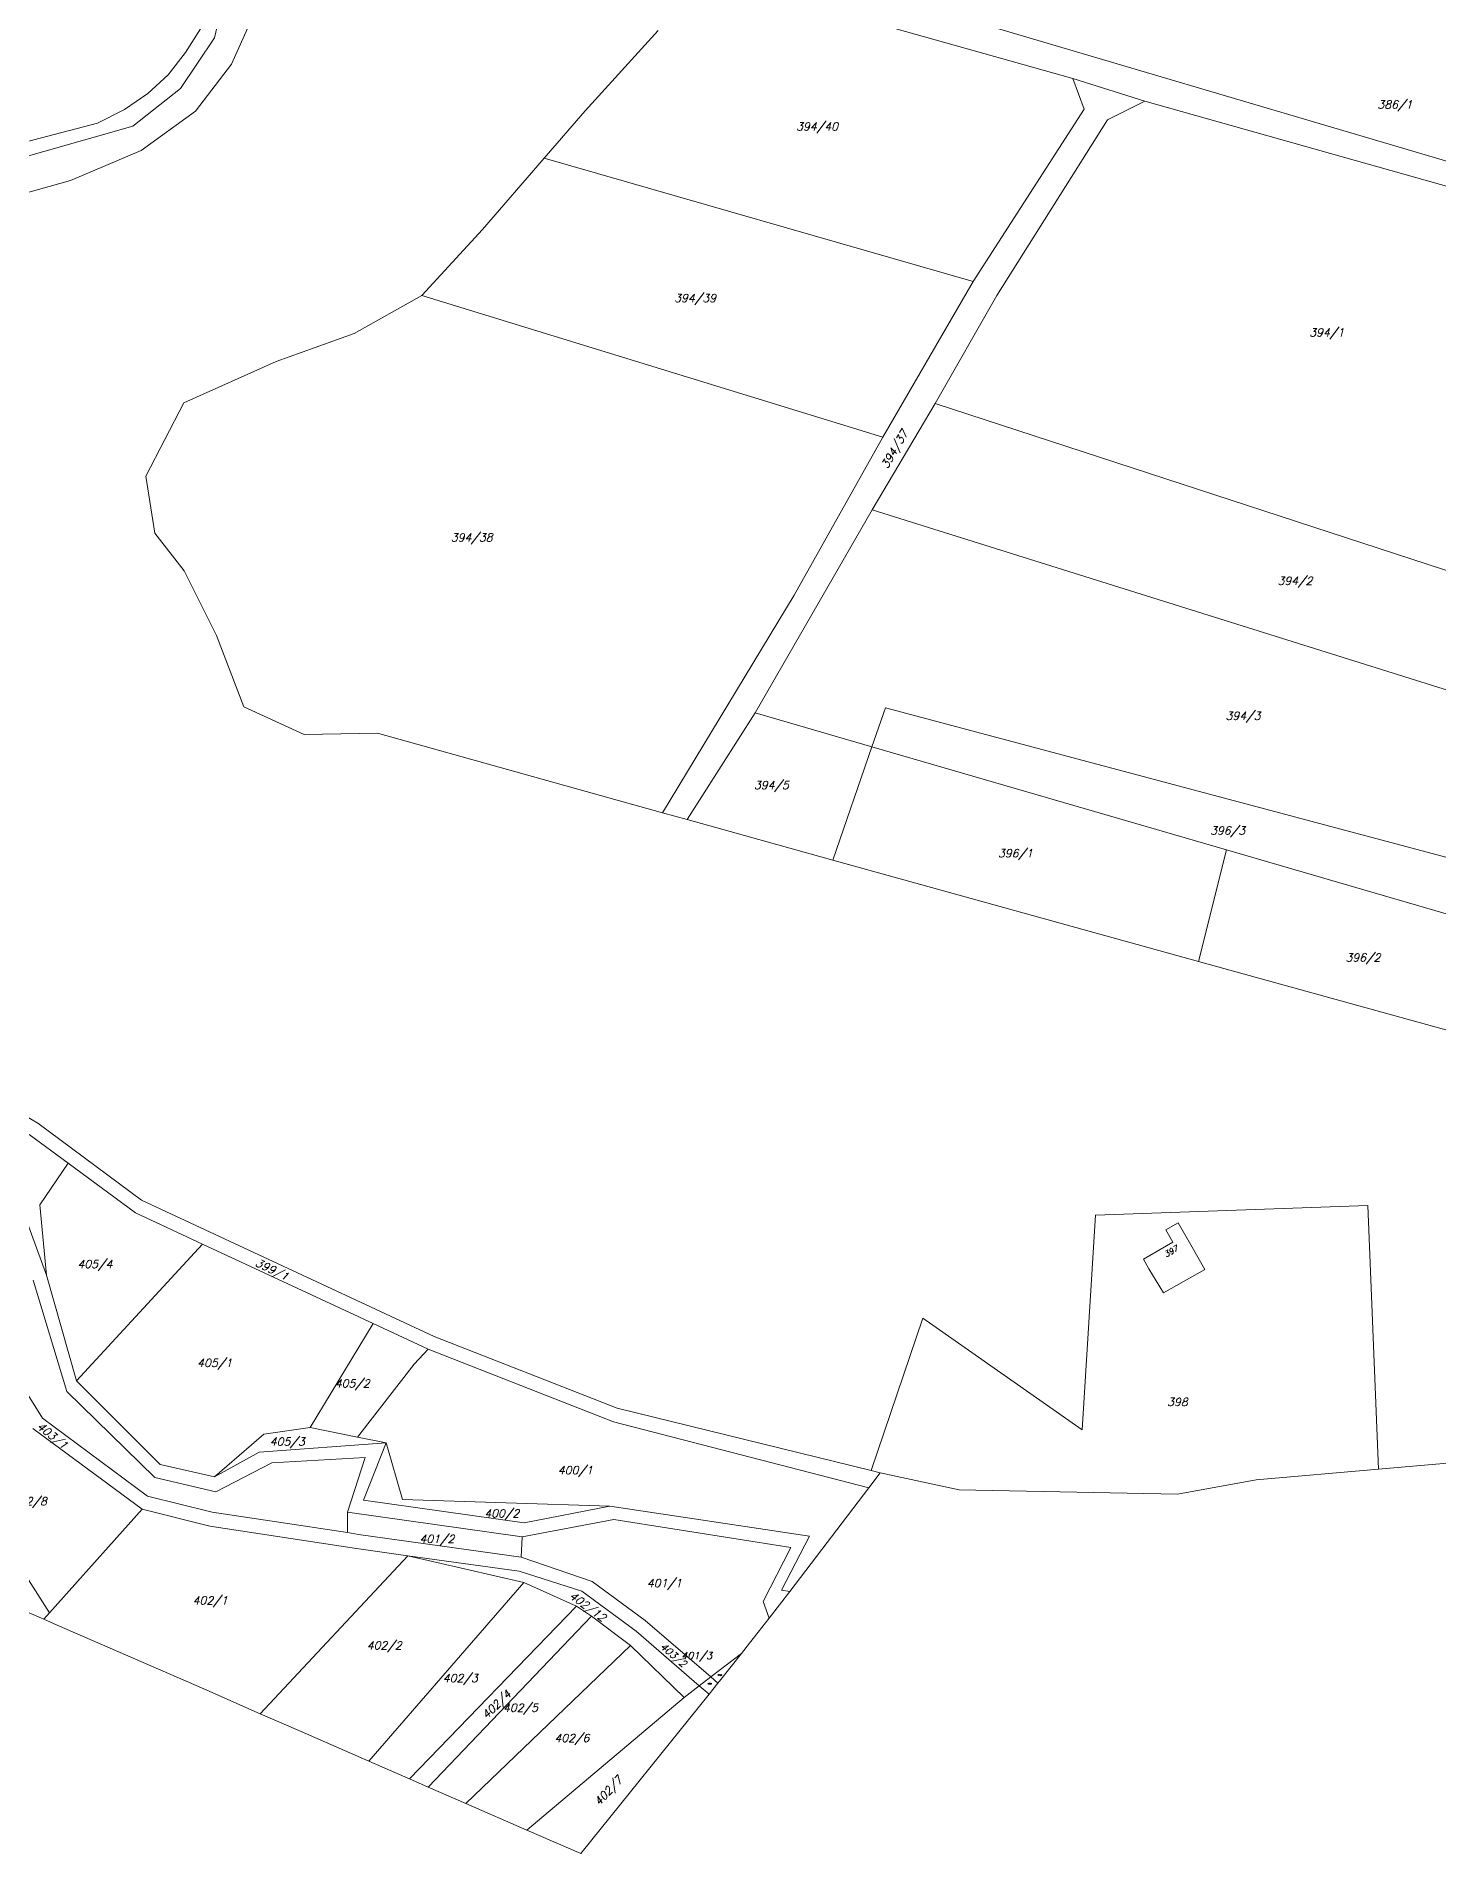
# Model space of a CAD drawing. Header units: millimetres. Extents: x -626414 to -622734, y -1174816 to -1171998.
# Drawn here: x -624888.7 to -624590.7, y -1174487.4 to -1174101.3 of the extents above; entities that cross this region are included whole.
import ezdxf
from ezdxf.enums import TextEntityAlignment as Align

# ---------------------------------------------------------------- set-up
doc = ezdxf.new("R2010")
doc.units = ezdxf.units.MM
doc.layers.add('Dobrinsko_hranice parcel', color=7, linetype='Continuous', lineweight=0)
doc.layers.add('Dobrinsko_parcelní čísla', color=7, linetype='Continuous', lineweight=0)
doc.styles.add('Style-ITALICS', font='ITALICS.shx')

msp = doc.modelspace()

# ---------------------------------------------------------------- linework, layer by layer
at = {"layer": 'Dobrinsko_hranice parcel', "color": 7, "linetype": 'Continuous', "lineweight": 13}
for p, q in [((-624850.81, -1174101.56), (-624840.68, -1174058.57)), ((-624478.92, -1174160.39), (-624747.59, -1174080.89)), ((-624752.2, -1174086.67), (-624668.47, -1174110.21)), ((-624841.95, -1174095.5), (-624847.21, -1174107.18)), ((-624858.01, -1174112.38), (-624850.81, -1174101.56)), ((-624853.77, -1174099.68), (-624856.96, -1174104.73)), ((-624756.56, -1174100.01), (-624772.02, -1174117.08)), ((-624856.96, -1174104.73), (-624860.68, -1174109.48)), ((-624860.68, -1174109.48), (-624864.95, -1174113.41)), ((-624847.21, -1174107.18), (-624854.84, -1174117.19)), ((-624864.95, -1174113.41), (-624869.91, -1174116.82)), ((-624868.12, -1174120.35), (-624858.01, -1174112.38)), ((-624668.47, -1174110.21), (-624666.01, -1174116.74)), ((-624668.47, -1174110.21), (-624653.13, -1174115.03)), ((-624869.91, -1174116.82), (-624875.67, -1174119.74)), ((-624854.84, -1174117.19), (-624866.38, -1174125.51)), ((-624772.02, -1174117.08), (-624780.74, -1174127.15)), ((-624666.01, -1174116.74), (-624689.62, -1174153.35)), ((-624661.11, -1174119.01), (-624653.13, -1174115.03)), ((-624653.13, -1174115.03), (-624554.21, -1174143)), ((-624926.99, -1174137.08), (-624868.12, -1174120.35)), ((-624875.67, -1174119.74), (-624898.77, -1174125.74)), ((-624684.56, -1174156.33), (-624661.11, -1174119.01)), ((-624866.38, -1174125.51), (-624881.43, -1174131.91)), ((-624780.74, -1174127.15), (-624793.85, -1174142.3)), ((-624780.74, -1174127.15), (-624689.62, -1174153.35)), ((-624881.43, -1174131.91), (-624923.5, -1174143.63)), ((-624793.85, -1174142.3), (-624806.72, -1174156.36)), ((-624689.62, -1174153.35), (-624708.79, -1174186.41)), ((-624806.72, -1174156.36), (-624821.1, -1174164.42)), ((-624806.72, -1174156.36), (-624708.79, -1174186.41)), ((-624697.72, -1174179.29), (-624684.56, -1174156.33)), ((-624821.1, -1174164.42), (-624837.68, -1174170.37)), ((-624837.68, -1174170.37), (-624857.34, -1174179.13)), ((-624857.34, -1174179.13), (-624865.36, -1174194.69)), ((-624711.09, -1174201.88), (-624697.72, -1174179.29)), ((-624550.41, -1174227.42), (-624697.72, -1174179.29)), ((-624708.79, -1174186.41), (-624727.65, -1174220.04)), ((-624865.36, -1174194.69), (-624863.51, -1174206.85)), ((-624735.92, -1174245.02), (-624711.09, -1174201.88)), ((-624559.44, -1174249.47), (-624711.09, -1174201.88)), ((-624863.51, -1174206.85), (-624857.28, -1174214.83)), ((-624857.28, -1174214.83), (-624850.38, -1174228.56)), ((-624727.65, -1174220.04), (-624755.6, -1174266.24)), ((-624844.56, -1174243.71), (-624850.38, -1174228.56)), ((-624844.56, -1174243.71), (-624831.77, -1174249.62)), ((-624708.25, -1174243.92), (-624711.12, -1174252.23)), ((-624567, -1174281.61), (-624708.25, -1174243.92)), ((-624750.37, -1174267.7), (-624735.92, -1174245.02)), ((-624711.12, -1174252.23), (-624735.92, -1174245.02)), ((-624831.77, -1174249.62), (-624816.2, -1174249.32)), ((-624816.2, -1174249.32), (-624755.6, -1174266.24)), ((-624711.12, -1174252.23), (-624719.45, -1174276.34)), ((-624635.81, -1174274.11), (-624711.12, -1174252.23)), ((-624755.6, -1174266.24), (-624750.37, -1174267.7)), ((-624750.37, -1174267.7), (-624719.45, -1174276.34)), ((-624635.81, -1174274.11), (-624641.77, -1174297.81)), ((-624569.73, -1174293.37), (-624635.81, -1174274.11)), ((-624719.45, -1174276.34), (-624641.77, -1174297.81)), ((-624641.77, -1174297.81), (-624575.03, -1174316.26)), ((-624888.37, -1174332.16), (-624917.13, -1174315.24)), ((-624888.37, -1174332.16), (-624866.34, -1174348.53)), ((-624881.89, -1174340.69), (-624890.16, -1174334.58)), ((-624886.52, -1174364.52), (-624895.02, -1174341.25)), ((-624887.91, -1174349.54), (-624881.89, -1174340.69)), ((-624867.61, -1174351.25), (-624881.89, -1174340.69)), ((-624866.34, -1174348.53), (-624804.11, -1174377.49)), ((-624886.52, -1174364.52), (-624887.91, -1174349.54)), ((-624853.36, -1174357.88), (-624867.61, -1174351.25)), ((-624666.43, -1174397.32), (-624663.59, -1174351.72)), ((-624663.59, -1174351.72), (-624605.76, -1174349.72)), ((-624605.76, -1174349.72), (-624603.53, -1174405.72)), ((-624648.67, -1174354.86), (-624646.06, -1174353.39)), ((-624647.16, -1174357.47), (-624648.67, -1174354.86)), ((-624646.06, -1174353.39), (-624643.4, -1174358.02)), ((-624853.36, -1174357.88), (-624880.13, -1174386.97)), ((-624817.11, -1174374.75), (-624853.36, -1174357.88)), ((-624653.45, -1174361.07), (-624647.16, -1174357.47)), ((-624643.4, -1174358.02), (-624640.43, -1174363.27)), ((-624652.32, -1174363.15), (-624653.45, -1174361.07)), ((-624649.21, -1174368.26), (-624652.32, -1174363.15)), ((-624640.43, -1174363.27), (-624649.21, -1174368.26)), ((-624889.34, -1174365.55), (-624882.15, -1174389.19)), ((-624880.13, -1174386.97), (-624886.52, -1174364.52)), ((-624902.65, -1174370.44), (-624887.35, -1174394.87)), ((-624817.11, -1174374.75), (-624830.5, -1174396.83)), ((-624805.38, -1174380.21), (-624817.11, -1174374.75)), ((-624711.32, -1174406.01), (-624700.28, -1174373.61)), ((-624700.28, -1174373.61), (-624666.43, -1174397.32)), ((-624804.11, -1174377.49), (-624765.27, -1174392.72)), ((-624820.43, -1174398.88), (-624808.36, -1174383.41)), ((-624808.36, -1174383.41), (-624805.38, -1174380.21)), ((-624766.01, -1174395.62), (-624805.38, -1174380.21)), ((-624862.32, -1174404.71), (-624880.13, -1174386.97)), ((-624882.15, -1174389.19), (-624863.45, -1174407.49)), ((-624887.35, -1174394.87), (-624865.04, -1174411.43)), ((-624765.27, -1174392.72), (-624711.32, -1174406.01)), ((-624889.37, -1174397.09), (-624866.17, -1174414.21)), ((-624840.31, -1174398.25), (-624850.82, -1174407.36)), ((-624830.5, -1174396.83), (-624840.31, -1174398.25)), ((-624820.43, -1174398.88), (-624830.5, -1174396.83)), ((-624814.34, -1174400.12), (-624820.43, -1174398.88)), ((-624711.81, -1174409.67), (-624766.01, -1174395.62)), ((-624841.3, -1174402.11), (-624850.82, -1174407.36)), ((-624814.34, -1174400.12), (-624841.3, -1174402.11)), ((-624819.14, -1174412.28), (-624814.34, -1174400.12)), ((-624810.87, -1174412.16), (-624814.34, -1174400.12)), ((-624850.82, -1174407.36), (-624862.32, -1174404.71)), ((-624850.53, -1174410.51), (-624838.61, -1174404.34)), ((-624838.61, -1174404.34), (-624818.76, -1174403.23)), ((-624818.76, -1174403.23), (-624822.53, -1174414.83)), ((-624709.38, -1174406.49), (-624711.81, -1174409.67)), ((-624709.38, -1174406.49), (-624711.32, -1174406.01)), ((-624692.58, -1174410.1), (-624709.38, -1174406.49)), ((-624603.53, -1174405.72), (-624629.47, -1174407.94)), ((-624584.77, -1174404.11), (-624603.53, -1174405.72)), ((-624863.45, -1174407.49), (-624850.53, -1174410.51)), ((-624711.81, -1174409.67), (-624728.6, -1174431.67)), ((-624646.22, -1174411.04), (-624692.58, -1174410.1)), ((-624629.47, -1174407.94), (-624646.22, -1174411.04)), ((-624885.88, -1174436.23), (-624900.52, -1174413.29)), ((-624866.17, -1174414.21), (-624885.88, -1174436.23)), ((-624866.17, -1174414.21), (-624851.78, -1174417.83)), ((-624865.04, -1174411.43), (-624851.33, -1174414.86)), ((-624785.04, -1174417.11), (-624819.14, -1174412.28)), ((-624766.81, -1174413.55), (-624810.87, -1174412.16)), ((-624766.81, -1174413.55), (-624785.04, -1174417.11)), ((-624724.42, -1174419.94), (-624766.81, -1174413.55)), ((-624851.78, -1174417.83), (-624820.65, -1174422.58)), ((-624851.33, -1174414.86), (-624822.55, -1174419.17)), ((-624822.55, -1174419.17), (-624822.53, -1174414.83)), ((-624822.53, -1174414.83), (-624785.46, -1174420.08)), ((-624785.46, -1174420.08), (-624765.93, -1174416.4)), ((-624765.93, -1174416.4), (-624728.35, -1174422.36)), ((-624820.24, -1174419.61), (-624822.55, -1174419.17)), ((-624785.68, -1174424.4), (-624820.24, -1174419.61)), ((-624785.46, -1174420.08), (-624785.68, -1174424.4)), ((-624730.34, -1174431.39), (-624724.42, -1174419.94)), ((-624809.76, -1174424.09), (-624841.07, -1174457.67)), ((-624820.65, -1174422.58), (-624809.76, -1174424.09)), ((-624809.76, -1174424.09), (-624785.08, -1174429.81)), ((-624809.76, -1174424.09), (-624786.09, -1174427.37)), ((-624770.54, -1174429.55), (-624785.68, -1174424.4)), ((-624728.35, -1174422.36), (-624734.25, -1174433.83)), ((-624785.08, -1174429.81), (-624818.04, -1174467.72)), ((-624786.09, -1174427.37), (-624772.73, -1174431.66)), ((-624785.08, -1174429.81), (-624773.91, -1174434.85)), ((-624759.28, -1174437.89), (-624770.54, -1174429.55)), ((-624772.73, -1174431.66), (-624761.24, -1174440.16)), ((-624734.25, -1174433.83), (-624732.93, -1174437.34)), ((-624728.6, -1174431.67), (-624732.93, -1174437.34)), ((-624728.6, -1174431.67), (-624730.34, -1174431.39)), ((-624887.09, -1174437.58), (-624894.31, -1174434.44)), ((-624885.88, -1174436.23), (-624887.09, -1174437.58)), ((-624884.21, -1174438.84), (-624887.09, -1174437.58)), ((-624773.91, -1174434.85), (-624809.39, -1174471.5)), ((-624770.67, -1174436.91), (-624805.39, -1174473.24)), ((-624773.91, -1174434.85), (-624770.67, -1174436.91)), ((-624770.67, -1174436.91), (-624762.39, -1174443.15)), ((-624732.93, -1174437.34), (-624735.3, -1174440.34)), ((-624853.08, -1174452.36), (-624884.21, -1174438.84)), ((-624761.24, -1174440.16), (-624747.8, -1174451.73)), ((-624745.37, -1174449.86), (-624759.28, -1174437.89)), ((-624735.3, -1174440.34), (-624737.17, -1174442.71)), ((-624762.39, -1174443.15), (-624797.4, -1174476.73)), ((-624762.39, -1174443.15), (-624751.05, -1174454.22)), ((-624738.86, -1174444.86), (-624745.37, -1174449.86)), ((-624738.86, -1174444.86), (-624743.49, -1174450.73)), ((-624737.17, -1174442.71), (-624738.86, -1174444.86)), ((-624841.07, -1174457.67), (-624853.08, -1174452.36)), ((-624747.8, -1174451.73), (-624751.05, -1174454.22)), ((-624745.37, -1174449.86), (-624747.8, -1174451.73)), ((-624747.8, -1174451.73), (-624745.7, -1174453.54)), ((-624743.84, -1174451.18), (-624745.7, -1174453.54)), ((-624743.84, -1174451.18), (-624745.37, -1174449.86)), ((-624743.49, -1174450.73), (-624743.84, -1174451.18)), ((-624751.05, -1174454.22), (-624784.42, -1174482.4)), ((-624745.7, -1174453.54), (-624772.96, -1174487.4)), ((-624832.42, -1174461.44), (-624841.07, -1174457.67)), ((-624818.04, -1174467.72), (-624832.42, -1174461.44)), ((-624812.5, -1174470.14), (-624818.04, -1174467.72)), ((-624809.39, -1174471.5), (-624812.5, -1174470.14)), ((-624805.39, -1174473.24), (-624809.39, -1174471.5)), ((-624797.4, -1174476.73), (-624805.39, -1174473.24)), ((-624784.42, -1174482.4), (-624797.4, -1174476.73)), ((-624772.96, -1174487.4), (-624784.42, -1174482.4))]:
    msp.add_line(p, q, dxfattribs=at)

# ---------------------------------------------------------------- texts
at = {"layer": 'Dobrinsko_parcelní čísla', "color": 7, "linetype": 'Continuous', "lineweight": 0, "style": 'Style-ITALICS'}
for s, height, p in [('386/1', 1.7, (-624600.02, -1174116.615)), ('394/40', 1.7, (-624722.78, -1174121.265)), ('394/39', 1.7, (-624748.69, -1174157.735)), ('394/1', 1.7, (-624614.5, -1174165.035)), ('394/38', 1.7, (-624796.16, -1174208.605)), ('394/2', 1.7, (-624621.24, -1174217.825)), ('394/3', 1.7, (-624632.28, -1174246.495)), ('394/5', 1.7, (-624732.48, -1174261.215)), ('396/3', 1.7, (-624635.56, -1174270.875)), ('396/1', 1.7, (-624680.64, -1174275.695)), ('396/2', 1.7, (-624606.8, -1174297.865)), ('405/4', 1.7, (-624876.2, -1174362.975)), ('405/1', 1.7, (-624850.77, -1174383.985)), ('405/2', 1.7, (-624821.53, -1174388.325)), ('398', 1.7, (-624646.23, -1174392.285)), ('405/3', 1.7, (-624835.34, -1174400.705)), ('400/1', 1.7, (-624774.14, -1174406.795)), ('402/8', 1.7, (-624890.13, -1174413.385)), ('400/2', 1.7, (-624789.76, -1174415.945)), ('401/2', 1.7, (-624803.54, -1174421.385)), ('401/1', 1.7, (-624755.22, -1174430.765)), ('402/1', 1.7, (-624851.73, -1174434.435)), ('402/2', 1.7, (-624814.73, -1174443.995)), ('401/3', 1.5, (-624748.35, -1174446.055)), ('402/3', 1.7, (-624798.58, -1174450.955)), ('401/3', 0.2, (-624743.47, -1174449.54)), ('403/2', 0.2, (-624745.62, -1174451.41)), ('402/5', 1.7, (-624785.79, -1174457.235)), ('402/6', 1.7, (-624774.87, -1174463.685))]:
    msp.add_text(s, height=height, dxfattribs=at).set_placement(p, align=Align.CENTER)
for s, height, rotation, p in [('394/37', 1.7, 60, (-624705.601, -1174189.432)), ('397', 1.2, 31, (-624647.275, -1174359.947)), ('399/1', 1.7, 334, (-624838.966, -1174364.031)), ('403/1', 1.7, 321, (-624885.797, -1174399.21)), ('402/12', 1.7, 324, (-624771.999, -1174435.563)), ('403/2', 1.5, 319, (-624753.766, -1174445.733)), ('402/4', 1.7, 44, (-624790.324, -1174456.335)), ('402/7', 1.7, 47, (-624766.529, -1174474.629))]:
    msp.add_text(s, height=height, rotation=rotation, dxfattribs=at).set_placement(p, align=Align.CENTER)

doc.saveas('drawing.dxf')
